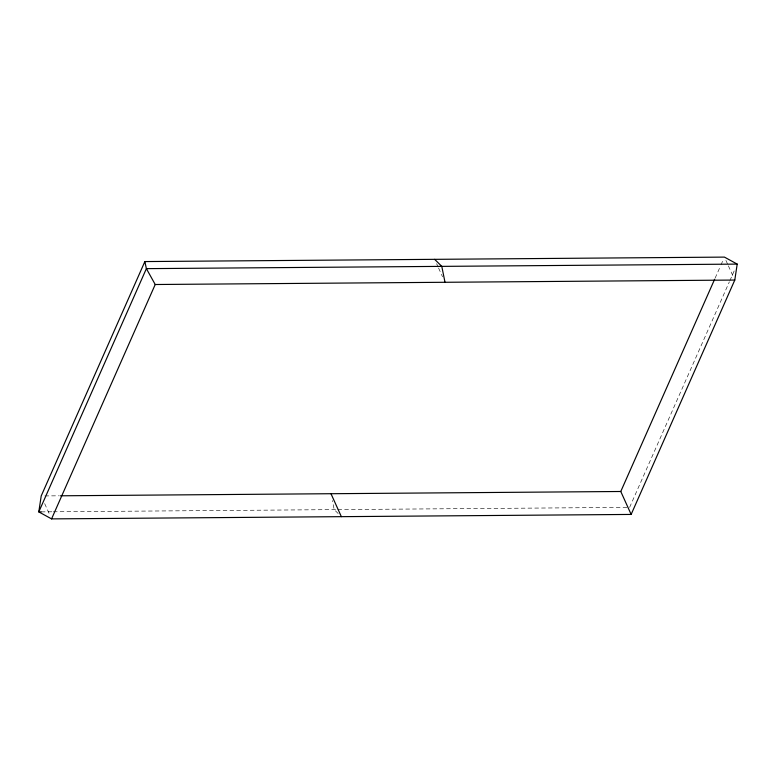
<?xml version="1.0" encoding="UTF-8"?>
<svg xmlns="http://www.w3.org/2000/svg" width="776" height="776" viewBox="0 0 776 776"><rect width="100%" height="100%" fill="white"/><g stroke="black" fill="none" stroke-linecap="round" stroke-linejoin="round"><path stroke-width="0.58" stroke-dasharray="3.88 2.91" d="M715.142 278.118L720.526 265.955M721.011 264.849L723.455 259.32M629.617 507.358L729.372 281.795M729.867 280.689L735.241 268.525M44.824 495.922L59.316 495.806M41.225 511.879L52.118 511.791M53.331 511.782L336.629 509.609M337.841 509.599L627.202 507.378M338.181 513.537L334.214 509.628L332.37 500.539M725.919 260.387L727.888 264.761M728.383 265.848L733.32 276.78M436.626 263.704L438.1 266.983M438.595 268.079L442.543 276.819M44.659 503.595L50.081 515.613"/><path stroke-width="1.16" d="M734.794 280.058L737.2 264.102L724.435 257.108L144.86 261.57L41.206 495.942L38.8 511.898L51.565 518.892L631.14 514.43L734.794 280.058L155.219 284.511L146.383 268.642L144.86 261.57M51.565 518.892L155.219 284.511M631.14 514.43L620.781 491.489L714.657 279.224M737.2 264.102L146.383 268.642L38.8 511.898L41.225 511.879M60.528 495.796L620.781 491.489M434.647 259.339L441.786 266.372L445.007 282.28M330.993 493.72L341.353 516.661"/></g></svg>
